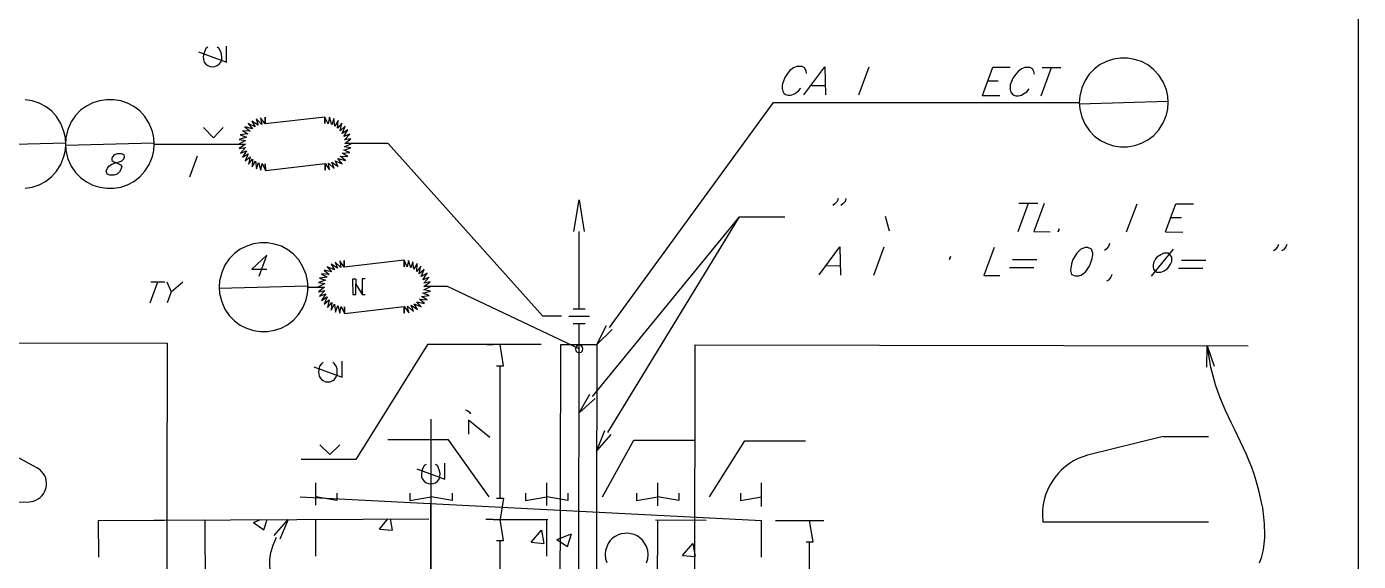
# Model space of a CAD drawing. Header units: feet. Extents: x 13 to 426, y 12 to 285.
# Drawn here: x 331.7 to 426.2, y 148.3 to 186.2 of the extents above; entities that cross this region are included whole.
import ezdxf

# ---------------------------------------------------------------- set-up
doc = ezdxf.new("R2010")
doc.units = ezdxf.units.FT
doc.layers.add('EJE_VIA', color=7, linetype='CONTINUOUS')

msp = doc.modelspace()

# ---------------------------------------------------------------- linework, layer by layer
at = {"layer": 'EJE_VIA'}
for p, q in [((426.217, 12.083), (426.217, 284.917)), ((390.75, 181.367), (391.483, 183.367)), ((403.7, 181.317), (404.433, 183.317)), ((403.767, 183.317), (405.1, 183.317)), ((387.383, 182.05), (388.333, 182.033)), ((399.9, 182.383), (400.65, 182.383)), ((399.517, 181.333), (400.75, 181.333)), ((340.65, 177.883), (346.95, 177.883)), ((343.233, 175.55), (343.783, 177.05)), ((402.05, 171.683), (402.783, 173.683)), ((402.117, 173.683), (403.45, 173.683)), ((409.75, 171.65), (410.5, 173.65)), ((392.617, 172.767), (392.9, 171.717)), ((412.9, 172.683), (413.667, 172.683)), ((370.883, 166.2), (370.883, 171.683)), ((412.517, 171.65), (413.75, 171.633)), ((391.817, 168.583), (392.55, 170.583)), ((411.533, 168.517), (413.083, 170.417)), ((348.167, 168.5), (348.717, 170)), ((401.667, 169.683), (403.383, 169.683)), ((413.667, 169.65), (415.383, 169.65)), ((388.433, 169.267), (389.4, 169.25)), ((401.45, 169.117), (403.167, 169.117)), ((413.45, 169.083), (415.167, 169.067)), ((340.417, 166.617), (340.967, 168.117)), ((340.467, 168.117), (341.467, 168.117)), ((341.917, 167.4), (342.75, 168.117)), ((351.667, 167.733), (352.567, 167.733)), ((370.15, 165.667), (371.617, 165.667)), ((370.467, 166.2), (371.3, 166.2)), ((370.467, 165.15), (371.3, 165.15)), ((370.817, 76.633), (370.883, 165.15)), ((364.333, 163.65), (364.767, 163.65)), ((379.017, 118.667), (379.133, 163.633)), ((379.133, 163.633), (418.383, 163.567)), ((365.267, 152.767), (365.267, 162.15)), ((360.25, 74.433), (360.383, 158.367)), ((412.35, 157.133), (415.583, 157.133)), ((352.183, 152.25), (352.183, 153.85)), ((360.367, 144.8), (360.367, 153.85)), ((368.583, 152.233), (368.583, 153.85)), ((376.467, 152.217), (376.467, 153.85)), ((383.833, 152.167), (383.833, 153.85)), ((318.817, 152.05), (331.85, 152.5)), ((351.083, 152.85), (383.833, 151.167)), ((336.733, 151.167), (336.75, 148.567)), ((336.75, 151.167), (360.217, 151.283)), ((340.684, 151.183), (344.284, 151.217)), ((344.3, 151.217), (344.6, 92.6)), ((347.75, 151.033), (348.267, 151.233)), ((347.75, 151.033), (348.5, 150.517)), ((348.5, 150.517), (348.733, 151.233)), ((352.183, 148.65), (352.183, 151.25)), ((356.717, 150.567), (357.3, 151.283)), ((356.717, 150.567), (357.6, 150.483)), ((357.467, 151.283), (357.6, 150.483)), ((364.267, 151.267), (364.767, 151.267)), ((364.767, 151.25), (368.667, 151.25)), ((367.467, 149.633), (368.2, 150.483)), ((368.2, 150.483), (368.367, 149.55)), ((368.583, 148.65), (368.583, 151.25)), ((376.133, 88.617), (376.467, 151.217)), ((376.3, 151.217), (379.9, 151.183)), ((383.833, 148.567), (383.833, 151.167)), ((384.833, 151.167), (388.25, 151.167)), ((365.267, 116.4), (365.267, 149.75)), ((367.467, 149.633), (368.367, 149.55)), ((369.3, 149.833), (370.35, 150.233)), ((369.3, 149.833), (370.05, 149.317)), ((370.05, 149.317), (370.35, 150.233)), ((378.233, 148.683), (378.95, 149.55)), ((378.95, 149.55), (379.117, 148.617)), ((387.25, 87.067), (387.25, 149.667)), ((378.233, 148.683), (379.117, 148.617))]:
    msp.add_line(p, q, dxfattribs=at)
for points in [[(343.85, 184.433), (345.85, 183.7), (345.85, 184.833)], [(344.517, 184.75), (344.383, 184.667), (344.248, 184.363), (344.19, 184.1), (344.199, 183.878), (344.263, 183.696), (344.371, 183.554), (344.512, 183.453), (344.676, 183.392), (344.85, 183.372), (345.024, 183.392), (345.188, 183.453), (345.329, 183.554), (345.437, 183.696), (345.501, 183.878), (345.51, 184.1), (345.452, 184.363), (345.317, 184.667), (345.183, 184.75)], [(412.717, 180.833), (412.683, 181.283), (412.583, 181.733), (412.35, 182.298), (412.045, 182.78), (411.679, 183.18), (411.262, 183.499), (410.807, 183.737), (410.325, 183.896), (409.826, 183.976), (409.321, 183.978), (408.823, 183.903), (408.341, 183.751), (407.888, 183.524), (407.474, 183.222), (407.11, 182.846), (406.808, 182.397), (406.579, 181.876), (406.433, 181.283), (406.4, 180.833), (406.433, 180.383), (406.581, 179.791), (406.812, 179.27), (407.115, 178.822), (407.48, 178.447), (407.895, 178.146), (408.349, 177.92), (408.831, 177.769), (409.33, 177.695), (409.834, 177.699), (410.333, 177.78), (410.815, 177.94), (411.269, 178.18), (411.684, 178.5), (412.049, 178.901), (412.352, 179.384), (412.583, 179.95), (412.683, 180.383), (412.717, 180.833)], [(387.017, 182.9), (387, 183.083), (386.883, 183.283), (386.717, 183.383), (386.333, 183.383), (386.117, 183.283), (385.85, 183.1), (385.683, 182.9), (385.483, 182.617), (385.317, 182.15), (385.301, 182.032), (385.297, 181.921), (385.303, 181.819), (385.345, 181.643), (385.426, 181.505), (385.544, 181.41), (385.697, 181.361), (385.883, 181.363), (385.987, 181.383), (386.098, 181.418), (386.217, 181.467), (386.467, 181.667), (386.633, 181.85)], [(386.85, 181.383), (388.333, 183.367), (388.367, 181.367)], [(399.517, 181.333), (400.25, 183.333), (401.483, 183.333)], [(403.217, 182.85), (403.183, 183.033), (403.067, 183.233), (402.917, 183.317), (402.533, 183.317), (402.3, 183.233), (402.05, 183.033), (401.883, 182.85), (401.683, 182.567), (401.5, 182.083), (401.487, 181.965), (401.484, 181.855), (401.492, 181.753), (401.54, 181.576), (401.625, 181.438), (401.745, 181.344), (401.898, 181.298), (402.08, 181.303), (402.18, 181.326), (402.287, 181.364), (402.4, 181.417), (402.667, 181.6), (402.833, 181.8)], [(334.433, 177.883), (334.4, 178.333), (334.3, 178.783), (334.072, 179.349), (333.77, 179.831), (333.406, 180.232), (332.991, 180.552), (332.537, 180.791), (332.054, 180.951), (331.555, 181.032)], [(340.717, 177.883), (340.683, 178.333), (340.583, 178.783), (340.351, 179.349), (340.047, 179.832), (339.682, 180.233), (339.266, 180.553), (338.812, 180.792), (338.331, 180.952), (337.832, 181.032), (337.328, 181.035), (336.83, 180.96), (336.349, 180.808), (335.895, 180.581), (335.48, 180.279), (335.116, 179.902), (334.812, 179.451), (334.581, 178.928), (334.433, 178.333), (334.4, 177.883), (334.433, 177.433), (334.583, 176.84), (334.817, 176.319), (335.122, 175.871), (335.488, 175.496), (335.904, 175.196), (336.358, 174.97), (336.84, 174.821), (337.338, 174.747), (337.842, 174.751), (338.34, 174.833), (338.821, 174.994), (339.274, 175.233), (339.688, 175.553), (340.051, 175.954), (340.354, 176.436), (340.583, 177), (340.683, 177.433), (340.717, 177.883)], [(373.033, 164.867), (384.683, 180.833), (406.4, 180.833)], [(406.4, 180.933), (406.4, 180.75), (412.683, 180.917)], [(406.4, 180.75), (412.683, 180.917), (412.683, 180.75)], [(348.25, 179.75), (348.35, 179.283), (347.95, 179.667)], [(348.583, 179.783), (348.583, 179.317), (348.25, 179.75)], [(348.583, 179.317), (348.25, 179.75), (348.35, 179.283)], [(352.833, 179.333), (352.817, 179.8), (348.583, 179.317)], [(352.817, 179.8), (348.583, 179.317), (348.583, 179.783)], [(353.15, 179.783), (353.067, 179.317), (352.817, 179.8)], [(353.067, 179.317), (352.817, 179.8), (352.833, 179.333)], [(353.317, 179.25), (353.15, 179.783), (353.067, 179.317)], [(353.467, 179.7), (353.317, 179.25), (353.15, 179.783)], [(353.533, 179.15), (353.467, 179.7), (353.317, 179.25)], [(353.767, 179.567), (353.533, 179.15), (353.467, 179.7)], [(345.617, 179.05), (344.917, 178.333), (344.2, 179.05)], [(346.967, 178.833), (347.367, 178.6), (346.817, 178.533)], [(347.15, 179.1), (347.517, 178.8), (346.967, 178.833)], [(347.517, 178.8), (346.967, 178.833), (347.367, 178.6)], [(347.383, 179.333), (347.683, 178.967), (347.15, 179.1)], [(347.683, 178.967), (347.15, 179.1), (347.517, 178.8)], [(347.65, 179.517), (347.883, 179.117), (347.383, 179.333)], [(347.883, 179.117), (347.383, 179.333), (347.683, 178.967)], [(347.95, 179.667), (348.1, 179.217), (347.65, 179.517)], [(348.1, 179.217), (347.65, 179.517), (347.883, 179.117)], [(348.35, 179.283), (347.95, 179.667), (348.1, 179.217)], [(353.733, 179.017), (353.767, 179.567), (353.533, 179.15)], [(354.033, 179.367), (353.733, 179.017), (353.767, 179.567)], [(353.917, 178.833), (354.033, 179.367), (353.733, 179.017)], [(354.267, 179.15), (353.917, 178.833), (354.033, 179.367)], [(354.05, 178.633), (354.267, 179.15), (353.917, 178.833)], [(354.467, 178.883), (354.05, 178.633), (354.267, 179.15)], [(354.167, 178.417), (354.467, 178.883), (354.05, 178.633)], [(354.6, 178.583), (354.167, 178.417), (354.467, 178.883)], [(328.117, 177.983), (328.117, 177.8), (334.4, 177.983)], [(328.117, 177.8), (334.4, 177.983), (334.4, 177.8)], [(331.555, 174.751), (332.054, 174.832), (332.537, 174.992), (332.991, 175.231), (333.406, 175.551), (333.77, 175.952), (334.072, 176.435), (334.3, 177), (334.4, 177.45), (334.433, 177.883)], [(334.4, 177.983), (334.4, 177.8), (340.683, 177.983)], [(334.4, 177.8), (340.683, 177.983), (340.683, 177.8)], [(346.733, 178.217), (347.2, 178.133), (346.717, 177.883)], [(347.2, 178.133), (346.717, 177.883), (347.183, 177.883)], [(346.717, 177.883), (347.183, 177.883), (346.75, 177.567)], [(346.817, 178.533), (347.267, 178.367), (346.733, 178.217)], [(347.267, 178.367), (346.733, 178.217), (347.2, 178.133)], [(347.183, 177.883), (346.75, 177.567), (347.2, 177.65)], [(347.367, 178.6), (346.817, 178.533), (347.267, 178.367)], [(354.217, 178.183), (354.6, 178.583), (354.167, 178.417)], [(354.683, 178.267), (354.217, 178.183), (354.6, 178.583)], [(354.25, 177.933), (354.683, 178.267), (354.217, 178.183)], [(354.683, 177.617), (354.233, 177.683), (354.717, 177.933)], [(354.233, 177.683), (354.717, 177.933), (354.25, 177.933)], [(354.717, 177.933), (354.25, 177.933), (354.683, 178.267)], [(369.633, 165.667), (368.317, 165.667), (357.333, 177.917), (354.483, 177.917)], [(338.1, 177.183), (337.867, 177.117), (337.75, 176.967), (337.693, 176.864), (337.705, 176.716), (337.839, 176.621), (338.034, 176.549), (338.136, 176.513), (338.312, 176.422), (338.401, 176.284), (338.345, 176.07), (338.243, 175.925), (338.083, 175.75), (337.85, 175.683), (337.567, 175.683), (337.367, 175.75), (337.3, 175.967), (337.383, 176.183), (337.5, 176.333), (337.7, 176.467), (337.95, 176.55), (338.25, 176.617), (338.417, 176.683), (338.55, 176.833), (338.6, 176.967), (338.583, 177.117), (338.383, 177.183), (338.1, 177.183)], [(346.75, 177.567), (347.2, 177.65), (346.833, 177.25)], [(347.2, 177.65), (346.833, 177.25), (347.267, 177.4)], [(346.833, 177.25), (347.267, 177.4), (346.967, 176.95)], [(347.267, 177.4), (346.967, 176.95), (347.383, 177.183)], [(346.967, 176.95), (347.383, 177.183), (347.167, 176.683)], [(347.383, 177.183), (347.167, 176.683), (347.517, 176.983)], [(347.167, 176.683), (347.517, 176.983), (347.4, 176.45)], [(347.517, 176.983), (347.4, 176.45), (347.7, 176.817)], [(353.55, 176.7), (354.05, 176.483), (353.75, 176.85)], [(353.75, 176.85), (354.283, 176.717), (353.917, 177.017)], [(354.05, 176.483), (353.75, 176.85), (354.283, 176.717)], [(353.917, 177.017), (354.467, 177), (354.067, 177.233)], [(354.283, 176.717), (353.917, 177.017), (354.467, 177)], [(354.067, 177.233), (354.6, 177.283), (354.167, 177.45)], [(354.467, 177), (354.067, 177.233), (354.6, 177.283)], [(354.167, 177.45), (354.683, 177.617), (354.233, 177.683)], [(354.6, 177.283), (354.167, 177.45), (354.683, 177.617)], [(347.4, 176.45), (347.7, 176.817), (347.667, 176.267)], [(347.7, 176.817), (347.667, 176.267), (347.9, 176.667)], [(347.667, 176.267), (347.9, 176.667), (347.967, 176.117)], [(347.9, 176.667), (347.967, 176.117), (348.117, 176.567)], [(347.967, 176.117), (348.117, 176.567), (348.283, 176.033)], [(348.117, 176.567), (348.283, 176.033), (348.367, 176.5)], [(348.283, 176.033), (348.367, 176.5), (348.617, 176.017)], [(348.367, 176.5), (348.617, 176.017), (348.6, 176.483)], [(348.6, 176.483), (348.617, 176.017), (352.85, 176.517)], [(348.617, 176.017), (352.85, 176.517), (352.85, 176.033)], [(352.85, 176.517), (353.167, 176.067), (353.083, 176.533)], [(352.85, 176.033), (352.85, 176.517), (353.167, 176.067)], [(353.083, 176.533), (353.483, 176.15), (353.333, 176.6)], [(353.167, 176.067), (353.083, 176.533), (353.483, 176.15)], [(353.333, 176.6), (353.783, 176.3), (353.55, 176.7)], [(353.483, 176.15), (353.333, 176.6), (353.783, 176.3)], [(353.783, 176.3), (353.55, 176.7), (354.05, 176.483)], [(389.267, 174.017), (389.2, 173.817), (389.033, 173.633), (388.9, 173.533)], [(389.833, 174.017), (389.767, 173.817), (389.6, 173.633), (389.467, 173.533)], [(370.5, 171.683), (370.883, 173.933), (371.25, 171.683)], [(403.917, 173.667), (403.183, 171.683), (404.333, 171.667)], [(412.517, 171.65), (413.25, 173.65), (414.5, 173.633)], [(371.833, 159.967), (382.267, 172.717), (385.5, 172.717)], [(372.917, 157.417), (382.267, 172.717), (385.5, 172.717)], [(404.967, 171.867), (404.9, 171.667), (404.967, 171.867)], [(351.633, 167.733), (351.6, 168.183), (351.5, 168.617), (351.27, 169.183), (350.969, 169.667), (350.605, 170.069), (350.192, 170.389), (349.74, 170.629), (349.259, 170.789), (348.762, 170.87), (348.258, 170.873), (347.76, 170.798), (347.278, 170.648), (346.824, 170.421), (346.408, 170.12), (346.041, 169.745), (345.736, 169.296), (345.501, 168.776), (345.35, 168.183), (345.317, 167.733), (345.35, 167.283), (345.5, 166.691), (345.733, 166.17), (346.037, 165.721), (346.402, 165.345), (346.817, 165.042), (347.27, 164.815), (347.751, 164.662), (348.248, 164.587), (348.751, 164.588), (349.248, 164.668), (349.729, 164.826), (350.183, 165.064), (350.597, 165.383), (350.963, 165.784), (351.267, 166.267), (351.5, 166.833), (351.6, 167.283), (351.633, 167.733)], [(387.917, 168.6), (389.4, 170.583), (389.433, 168.583)], [(400.35, 170.55), (399.617, 168.55), (400.767, 168.55)], [(406.833, 170.533), (406.517, 170.433), (406.217, 170.15), (405.95, 169.683), (405.85, 169.383), (405.767, 168.917), (405.85, 168.633), (406.1, 168.533), (406.24, 168.523), (406.374, 168.54), (406.5, 168.582), (406.619, 168.645), (406.73, 168.728), (406.833, 168.828), (406.928, 168.941), (407.014, 169.065), (407.092, 169.199), (407.161, 169.338), (407.22, 169.48), (407.27, 169.623), (407.309, 169.765), (407.339, 169.901), (407.358, 170.031), (407.367, 170.15), (407.267, 170.433), (407.017, 170.533), (406.833, 170.533)], [(408.55, 170.817), (408.483, 170.617), (408.317, 170.433), (408.2, 170.333)], [(420.55, 170.767), (420.483, 170.583), (420.317, 170.383), (420.2, 170.3)], [(421.133, 170.767), (421.067, 170.583), (420.9, 170.383), (420.767, 170.3)], [(348.717, 170), (347.633, 169), (348.717, 169)], [(353.267, 169.367), (353.5, 168.967), (353, 169.183)], [(353.567, 169.5), (353.733, 169.067), (353.267, 169.367)], [(353.733, 169.067), (353.267, 169.367), (353.5, 168.967)], [(353.883, 169.6), (353.967, 169.133), (353.567, 169.5)], [(353.967, 169.133), (353.567, 169.5), (353.733, 169.067)], [(354.2, 169.617), (354.2, 169.15), (353.883, 169.6)], [(354.2, 169.15), (353.883, 169.6), (353.967, 169.133)], [(358.45, 169.183), (358.45, 169.65), (354.2, 169.15)], [(358.45, 169.65), (354.2, 169.15), (354.2, 169.617)], [(358.767, 169.617), (358.683, 169.167), (358.45, 169.65)], [(358.683, 169.167), (358.45, 169.65), (358.45, 169.183)], [(358.933, 169.1), (358.767, 169.617), (358.683, 169.167)], [(359.083, 169.533), (358.933, 169.1), (358.767, 169.617)], [(359.15, 169), (359.083, 169.533), (358.933, 169.1)], [(359.383, 169.4), (359.15, 169), (359.083, 169.533)], [(359.35, 168.85), (359.383, 169.4), (359.15, 169)], [(359.65, 169.217), (359.35, 168.85), (359.383, 169.4)], [(397.25, 169.9), (397.183, 169.7), (397.25, 169.9)], [(412.4, 170.133), (412.183, 170.033), (411.917, 169.85), (411.818, 169.733), (411.734, 169.598), (411.671, 169.451), (411.637, 169.3), (411.637, 169.151), (411.68, 169.014), (411.77, 168.894), (411.917, 168.8), (412.2, 168.8), (412.433, 168.9), (412.683, 169.083), (412.883, 169.367), (412.967, 169.55), (412.967, 169.85), (412.85, 170.033), (412.7, 170.133), (412.4, 170.133)], [(352.45, 168.367), (352.883, 168.217), (352.367, 168.05)], [(352.583, 168.667), (352.983, 168.433), (352.45, 168.367)], [(352.983, 168.433), (352.45, 168.367), (352.883, 168.217)], [(352.767, 168.933), (353.133, 168.633), (352.583, 168.667)], [(353.133, 168.633), (352.583, 168.667), (352.983, 168.433)], [(353, 169.183), (353.3, 168.817), (352.767, 168.933)], [(353.3, 168.817), (352.767, 168.933), (353.133, 168.633)], [(353.5, 168.967), (353, 169.183), (353.3, 168.817)], [(359.533, 168.683), (359.65, 169.217), (359.35, 168.85)], [(359.883, 168.983), (359.533, 168.683), (359.65, 169.217)], [(359.667, 168.483), (359.883, 168.983), (359.533, 168.683)], [(360.083, 168.717), (359.667, 168.483), (359.883, 168.983)], [(359.783, 168.25), (360.083, 168.717), (359.667, 168.483)], [(360.217, 168.417), (359.783, 168.25), (360.083, 168.717)], [(359.85, 168.017), (360.217, 168.417), (359.783, 168.25)], [(360.3, 168.1), (359.85, 168.017), (360.217, 168.417)], [(408.7, 168.617), (408.633, 168.433), (408.467, 168.233), (408.333, 168.15)], [(341.6, 168.117), (341.917, 167.4), (341.633, 166.617)], [(345.317, 167.817), (345.317, 167.65), (351.6, 167.817)], [(345.317, 167.65), (351.6, 167.817), (351.6, 167.633)], [(352.367, 168.05), (352.817, 167.983), (352.333, 167.733)], [(352.817, 167.983), (352.333, 167.733), (352.8, 167.733)], [(352.333, 167.733), (352.8, 167.733), (352.367, 167.4)], [(352.883, 168.217), (352.367, 168.05), (352.817, 167.983)], [(352.8, 167.733), (352.367, 167.4), (352.833, 167.483)], [(352.367, 167.4), (352.833, 167.483), (352.45, 167.083)], [(352.833, 167.483), (352.45, 167.083), (352.9, 167.25)], [(355.017, 168.3), (354.8, 168.3), (354.817, 167.2), (355.017, 167.217), (355.017, 167.933)], [(355.017, 168.3), (355.017, 167.933), (355.467, 167.217), (355.483, 167.583)], [(355.683, 168.317), (355.467, 168.317), (355.483, 167.583), (355.467, 167.217), (355.683, 167.217)], [(359.783, 167.3), (360.317, 167.45), (359.85, 167.533)], [(360.233, 167.133), (359.783, 167.3), (360.317, 167.45)], [(359.867, 167.783), (360.3, 168.1), (359.85, 168.017)], [(360.317, 167.45), (359.85, 167.533), (360.333, 167.783)], [(359.85, 167.533), (360.333, 167.783), (359.867, 167.783)], [(360.333, 167.783), (359.867, 167.783), (360.3, 168.1)], [(370.883, 163.35), (361.533, 167.783), (360.1, 167.783)], [(352.45, 167.083), (352.9, 167.25), (352.6, 166.783)], [(352.9, 167.25), (352.6, 166.783), (353, 167.033)], [(352.6, 166.783), (353, 167.033), (352.783, 166.517)], [(353, 167.033), (352.783, 166.517), (353.133, 166.833)], [(352.783, 166.517), (353.133, 166.833), (353.017, 166.283)], [(353.133, 166.833), (353.017, 166.283), (353.317, 166.65)], [(353.017, 166.283), (353.317, 166.65), (353.283, 166.1)], [(353.317, 166.65), (353.283, 166.1), (353.517, 166.517)], [(353.283, 166.1), (353.517, 166.517), (353.583, 165.967)], [(353.517, 166.517), (353.583, 165.967), (353.75, 166.417)], [(358.7, 166.383), (359.117, 166), (358.95, 166.45)], [(358.95, 166.45), (359.4, 166.15), (359.167, 166.55)], [(359.117, 166), (358.95, 166.45), (359.4, 166.15)], [(359.167, 166.55), (359.667, 166.333), (359.367, 166.683)], [(359.4, 166.15), (359.167, 166.55), (359.667, 166.333)], [(359.367, 166.683), (359.9, 166.567), (359.55, 166.867)], [(359.667, 166.333), (359.367, 166.683), (359.9, 166.567)], [(359.55, 166.867), (360.083, 166.833), (359.683, 167.067)], [(359.9, 166.567), (359.55, 166.867), (360.083, 166.833)], [(359.683, 167.067), (360.233, 167.133), (359.783, 167.3)], [(360.083, 166.833), (359.683, 167.067), (360.233, 167.133)], [(353.583, 165.967), (353.75, 166.417), (353.9, 165.883)], [(353.75, 166.417), (353.9, 165.883), (353.983, 166.35)], [(353.9, 165.883), (353.983, 166.35), (354.233, 165.85)], [(353.983, 166.35), (354.233, 165.85), (354.233, 166.333)], [(354.233, 166.333), (354.233, 165.85), (358.467, 166.35)], [(354.233, 165.85), (358.467, 166.35), (358.467, 165.883)], [(358.467, 166.35), (358.8, 165.917), (358.7, 166.383)], [(358.467, 165.883), (358.467, 166.35), (358.8, 165.917)], [(358.8, 165.917), (358.7, 166.383), (359.117, 166)], [(373.233, 164.717), (372.15, 163.65), (372.833, 165)], [(314.9, 163.8), (341.633, 163.75), (341.533, 118.75)], [(368.183, 163.65), (360.117, 163.65), (355.033, 155.5), (351.133, 155.5)], [(365.017, 162.15), (365.517, 162.15), (365.267, 163.65)], [(372.05, 114.9), (369.467, 114.9), (369.583, 163.65), (372.15, 163.65), (372.05, 114.9)], [(371.15, 163.35), (371.117, 163.483), (371.017, 163.583), (370.883, 163.617), (370.75, 163.583), (370.65, 163.483), (370.617, 163.35), (370.65, 163.217), (370.75, 163.117), (370.883, 163.083), (371.017, 163.117), (371.117, 163.217), (371.15, 163.35)], [(415.467, 162.05), (415.483, 163.567), (415.967, 162.117)], [(419.2, 148.167), (419.333, 148.533), (419.433, 148.9), (419.476, 149.093), (419.51, 149.298), (419.536, 149.514), (419.554, 149.738), (419.566, 149.969), (419.57, 150.205), (419.569, 150.444), (419.562, 150.685), (419.549, 150.926), (419.532, 151.164), (419.51, 151.399), (419.484, 151.627), (419.455, 151.849), (419.423, 152.061), (419.387, 152.262), (419.35, 152.45), (419.167, 153.217), (418.967, 153.983), (418.817, 154.457), (418.65, 154.925), (418.468, 155.387), (418.273, 155.844), (418.068, 156.298), (417.857, 156.748), (417.641, 157.196), (417.423, 157.642), (417.207, 158.088), (416.994, 158.533), (416.788, 158.98), (416.591, 159.427), (416.406, 159.878), (416.236, 160.331), (416.083, 160.788), (415.95, 161.25), (415.75, 162.017), (415.617, 162.783), (415.483, 163.567)], [(352.05, 162.067), (354.05, 161.333), (354.05, 162.483)], [(352.7, 162.4), (352.583, 162.3), (352.45, 162.117), (352.412, 161.986), (352.389, 161.845), (352.383, 161.699), (352.397, 161.554), (352.433, 161.415), (352.494, 161.29), (352.582, 161.183), (352.7, 161.1), (352.883, 161), (353.2, 161), (353.383, 161.1), (353.5, 161.183), (353.633, 161.367), (353.7, 161.55), (353.7, 161.933), (353.633, 162.117), (353.5, 162.3), (353.383, 162.4)], [(332.367, 154.917), (330.183, 156.117), (327.95, 157.25), (325.717, 158.35), (323.433, 159.367), (321.133, 160.35), (318.817, 161.267)], [(372.017, 159.817), (370.883, 158.817), (371.633, 160.133)], [(362.817, 159.017), (362.967, 158.967), (363.1, 158.85), (363.167, 158.75)], [(364.533, 157.05), (363.033, 158.3), (363.033, 157.3)], [(373.133, 157.283), (372.133, 156.133), (372.7, 157.55)], [(412.35, 157.133), (406.983, 155.8), (406.64, 155.696), (406.31, 155.563), (405.994, 155.401), (405.693, 155.213), (405.409, 155), (405.143, 154.765), (404.897, 154.509), (404.671, 154.234), (404.468, 153.942), (404.289, 153.635), (404.134, 153.315), (404.006, 152.984), (403.905, 152.643), (403.834, 152.295), (403.793, 151.941), (403.783, 151.583), (403.817, 151.067), (415.583, 151.067)], [(353.883, 156.55), (353.183, 155.85), (352.467, 156.55)], [(364.483, 152.85), (361.617, 156.9), (357.3, 156.9)], [(372.533, 152.85), (374.767, 156.867), (379.1, 156.867)], [(380.15, 152.85), (382.65, 156.833), (386.967, 156.833)], [(359.35, 154.833), (361.35, 154.1), (361.35, 155.233)], [(360.017, 155.15), (359.883, 155.067), (359.748, 154.763), (359.69, 154.5), (359.699, 154.278), (359.763, 154.096), (359.871, 153.954), (360.012, 153.853), (360.176, 153.792), (360.35, 153.772), (360.524, 153.792), (360.688, 153.853), (360.829, 153.954), (360.937, 154.096), (361.001, 154.278), (361.01, 154.5), (360.952, 154.763), (360.817, 155.067), (360.683, 155.15)], [(331.85, 152.5), (332.133, 152.55), (332.31, 152.618), (332.469, 152.705), (332.611, 152.81), (332.734, 152.93), (332.839, 153.063), (332.924, 153.207), (332.99, 153.36), (333.035, 153.519), (333.06, 153.682), (333.063, 153.848), (333.044, 154.014), (333.002, 154.177), (332.938, 154.337), (332.85, 154.489), (332.737, 154.634), (332.6, 154.767), (332.367, 154.917)], [(353.683, 153.1), (353.683, 152.6), (352.183, 152.85)], [(358.867, 153.1), (358.867, 152.6), (360.367, 152.85)], [(361.867, 153.1), (361.867, 152.6), (360.367, 152.85)], [(365.017, 152.767), (365.517, 152.767), (365.267, 151.267)], [(367.083, 153.1), (367.083, 152.6), (368.583, 152.85)], [(370.083, 153.1), (370.083, 152.6), (368.583, 152.85)], [(374.967, 153.1), (374.967, 152.6), (376.467, 152.85)], [(377.967, 153.1), (377.967, 152.6), (376.467, 152.85)], [(382.333, 153.1), (382.333, 152.6), (383.833, 152.85)], [(349.217, 150.117), (350.233, 151.233), (349.633, 149.85)], [(365.017, 149.75), (365.517, 149.75), (365.267, 151.25)], [(387, 149.667), (387.5, 149.667), (387.25, 151.167)], [(349.617, 140.367), (349.8, 140.967), (350.028, 141.633), (350.158, 142.265), (350.203, 142.866), (350.176, 143.439), (350.091, 143.987), (349.962, 144.515), (349.8, 145.025), (349.621, 145.521), (349.437, 146.007), (349.262, 146.487), (349.11, 146.963), (348.993, 147.439), (348.925, 147.919), (348.92, 148.406), (348.99, 148.904), (349.15, 149.417), (349.4, 149.983)], [(375.783, 148.75), (375.75, 149.05), (375.667, 149.333), (375.536, 149.572), (375.379, 149.774), (375.198, 149.941), (374.999, 150.073), (374.785, 150.17), (374.561, 150.233), (374.333, 150.262), (374.103, 150.257), (373.877, 150.219), (373.659, 150.147), (373.453, 150.044), (373.264, 149.908), (373.097, 149.74), (372.955, 149.541), (372.844, 149.311), (372.767, 149.05), (372.733, 148.75), (372.767, 148.45), (372.845, 148.185)], [(375.667, 148.167), (375.75, 148.45), (375.783, 148.75)]]:
    msp.add_lwpolyline(points, dxfattribs=at)

doc.saveas('drawing.dxf')
